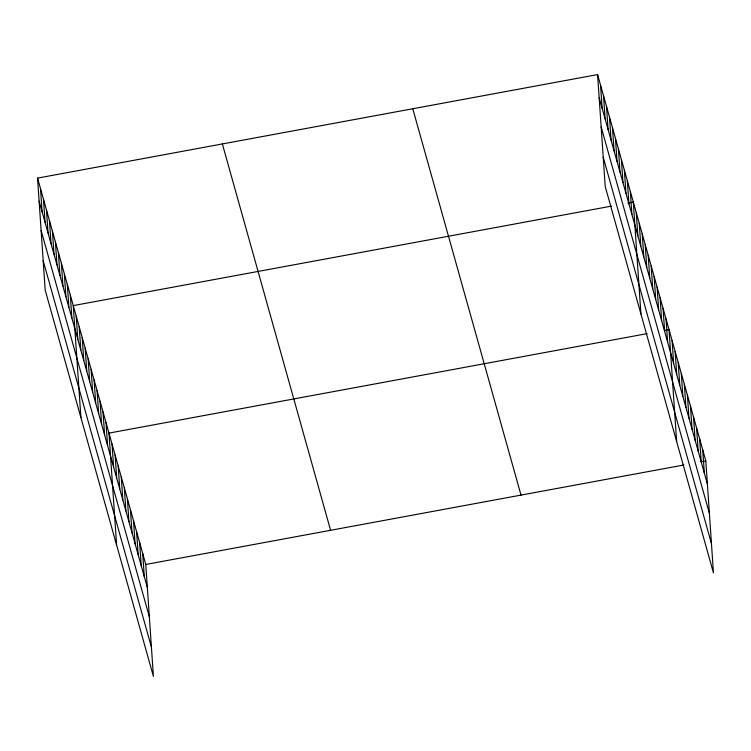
<?xml version="1.0" encoding="UTF-8"?>
<svg xmlns="http://www.w3.org/2000/svg" width="751" height="751" viewBox="0 0 751 751"><rect width="100%" height="100%" fill="white"/><g stroke="black" fill="none" stroke-linecap="round" stroke-linejoin="round"><path stroke-width="1.13" d="M37.55 178.109L145.778 564.461L153.411 676.416L45.182 290.064L37.55 178.109L597.589 74.584L705.818 460.936L713.45 572.891L605.222 186.539L597.589 74.584M611.436 206.121L73.269 305.601L80.901 417.556M627.836 203.089L633.3 202.085L640.932 314.04M647.146 333.622L108.979 433.102L116.612 545.057M664.644 330.384L669.019 329.576L676.651 441.532M145.778 564.461L683.945 464.982M701.443 461.743L705.818 460.936M599.157 97.658L707.395 484.01M601.157 126.985L709.395 513.337M603.222 157.212L711.45 543.564M412.778 108.745L521.006 495.097M222.362 143.948L330.59 530.3M39.127 201.184L147.356 587.535M41.127 230.51L149.355 616.862M43.182 260.728L151.411 647.08M702.748 449.99L704.325 473.064M699.688 439.044L701.256 462.118M696.618 428.098L698.195 451.163M693.548 417.152L695.126 440.217M690.488 406.207L692.056 429.272M687.418 395.261L688.996 418.326M684.349 384.305L685.926 407.38M681.288 373.36L682.856 396.434M678.219 362.414L679.796 385.488M675.149 351.468L676.726 374.542M672.089 340.522L673.656 363.597M666.043 318.95L667.62 342.024M663.067 308.323L664.635 331.398M660.091 297.706L661.659 320.771M657.116 287.079L658.683 310.154M654.14 276.452L655.707 299.527M651.164 265.826L652.732 288.9M648.188 255.209L649.756 278.274M645.212 244.582L646.78 267.647M642.236 233.955L643.804 257.03M639.261 223.329L640.828 246.403M636.275 212.702L637.852 235.776M630.324 191.458L631.901 214.523M627.348 180.831L628.925 203.906M624.372 170.205L625.949 193.279M621.396 159.578L622.973 182.653M618.42 148.961L619.997 172.026M615.444 138.334L617.022 161.409M612.469 127.708L614.046 150.782M609.493 117.081L611.07 140.155M606.517 106.464L608.094 129.529M603.541 95.837L605.109 118.902M600.565 85.21L602.133 108.285M142.709 553.515L144.286 576.58M139.648 542.569L141.216 565.634M136.579 531.624L138.156 554.689M133.518 520.678L135.086 543.743M130.449 509.722L132.016 532.797M127.379 498.777L128.956 521.851M124.319 487.831L125.886 510.905M121.249 476.885L122.817 499.959M118.179 465.939L119.756 489.014M115.119 454.993L116.687 478.068M112.049 444.048L113.617 467.122M106.004 422.475L107.581 445.55M103.028 411.848L104.605 434.923M100.052 401.222L101.629 424.296M97.076 390.604L98.653 413.67M94.1 379.978L95.677 403.052M91.124 369.351L92.692 392.426M88.149 358.725L89.716 381.799M85.173 348.107L86.74 371.172M82.197 337.481L83.765 360.546M79.221 326.854L80.789 349.928M76.245 316.227L77.813 339.302M70.294 294.983L71.861 318.048M67.318 284.357L68.885 307.422M64.333 273.73L65.91 296.805M61.357 263.103L62.934 286.178M58.381 252.477L59.958 275.551M55.405 241.86L56.982 264.925M52.429 231.233L54.006 254.307M49.453 220.606L51.03 243.681M46.478 209.98L48.055 233.054M43.502 199.362L45.079 222.427M40.526 188.736L42.103 211.801"/></g></svg>
